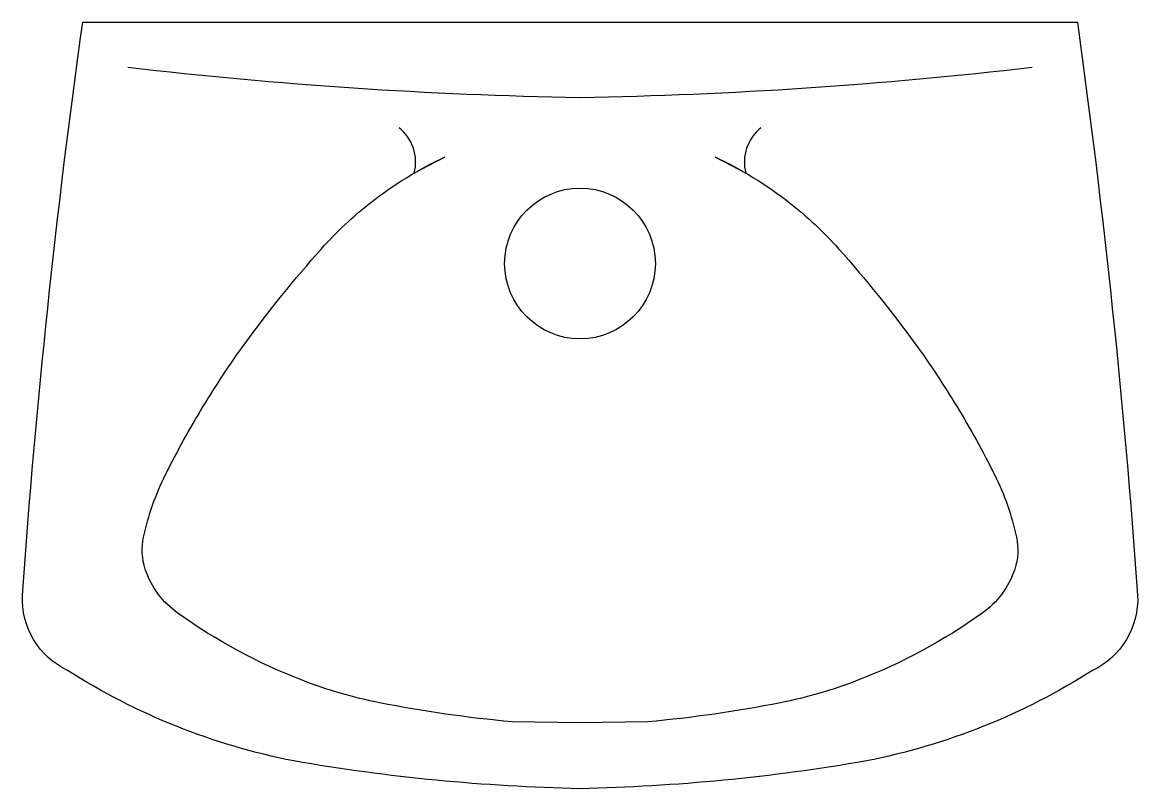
# Model space of a CAD drawing. Extents: x 77.828 to 78.198, y 62.454 to 62.708.
import ezdxf

# ---------------------------------------------------------------- set-up
doc = ezdxf.new("R2010")
doc.units = 0
doc.header["$MEASUREMENT"] = 0

msp = doc.modelspace()

# ---------------------------------------------------------------- linework, layer by layer
for points in [[(77.8484, 62.70803), (78.1784, 62.70803, -0.016849), (78.1984, 62.51803, -0.301008), (78.1834, 62.49303, -0.09294), (78.1084, 62.46303, -0.037829), (78.0134, 62.45383, -0.037829), (77.9184, 62.46303, -0.09294), (77.8434, 62.49303, -0.301008), (77.82839, 62.51803, -0.016849)], [(78.0384, 62.62803, -1), (77.9884, 62.62803, -1)]]:
    msp.add_lwpolyline(points, format="xyb", close=True)
for points in [[(78.1634, 62.69303, -0.02486), (78.0134, 62.68303, -0.02486), (77.8634, 62.69303)], [(78.0734, 62.67303, 0.295138), (78.0684, 62.65803), (78.05827, 62.66333, -0.056664), (78.08284, 62.64825, -0.044791), (78.0992, 62.63291, -0.024787), (78.12459, 62.6014, -0.020889), (78.13848, 62.58051, -0.020404), (78.1509, 62.55803, -0.063351), (78.1582, 62.5372, -0.133874), (78.15761, 62.52663, -0.159548), (78.14669, 62.5119, -0.061401), (78.10562, 62.48981, -0.043909), (78.07987, 62.48232, -0.026479), (78.0359, 62.47601), (78.0134, 62.47564), (77.9909, 62.47601, -0.026479), (77.94692, 62.48232, -0.043909), (77.92117, 62.48981, -0.061401), (77.88011, 62.5119, -0.159548), (77.86918, 62.52663, -0.133874), (77.8686, 62.5372, -0.063351), (77.8759, 62.55803, -0.020404), (77.88831, 62.58051, -0.020889), (77.9022, 62.6014, -0.024787), (77.9276, 62.63291, -0.044791), (77.94395, 62.64825, -0.056664), (77.96852, 62.66333), (77.9584, 62.65803, 0.295138), (77.9534, 62.67303)]]:
    msp.add_lwpolyline(points, format="xyb")

doc.saveas('drawing.dxf')
